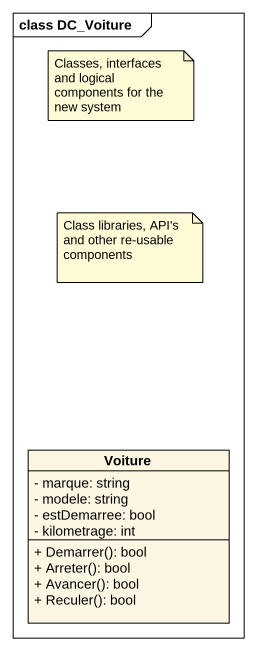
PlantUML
@startuml
mainframe class DC_Voiture
hide circle
hide empty members
skinparam classAttributeIconSize 0
class Voiture {
  - marque: string
  - modele: string
  - estDemarree: bool
  - kilometrage: int
  + Demarrer(): bool
  + Arreter(): bool
  + Avancer(): bool
  + Reculer(): bool
}
note as N1
  Classes, interfaces and logical components for the new system
end note
note as N2
  Class libraries, API's and other re-usable components
end note
@enduml
